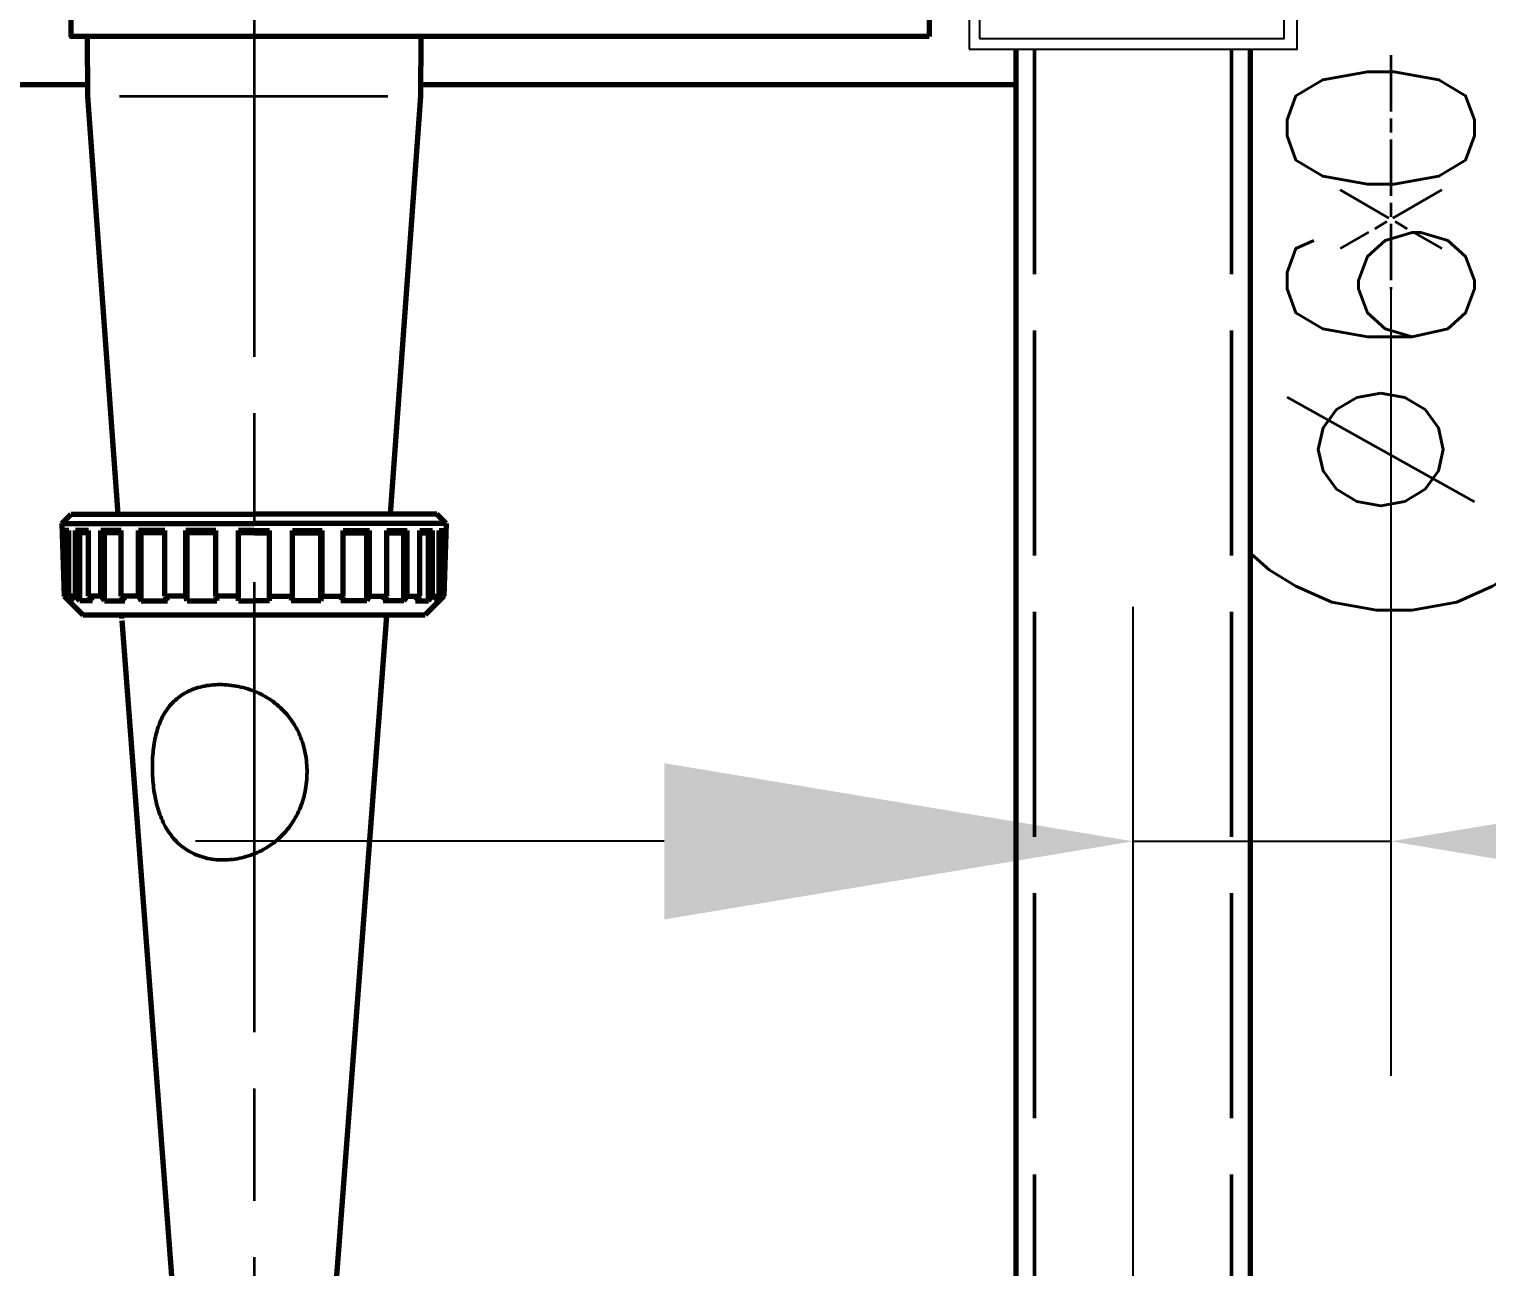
# Model space of a CAD drawing. Header units: millimetres. Extents: x 4423 to 6629, y 3249 to 4171.
# Drawn here: x 4674.2 to 4751.9, y 3839.3 to 3905.3 of the extents above; entities that cross this region are included whole.
import ezdxf

# ---------------------------------------------------------------- set-up
doc = ezdxf.new("R2010")
doc.units = ezdxf.units.MM
doc.linetypes.add('ACAD_ISO02W100', pattern=[15, 12, -3])
doc.linetypes.add('ACAD_ISO08W100', pattern=[36, 24, -3, 6, -3])
doc.layers.add('AHL-CON-70', color=7, linetype='Continuous')
for name, color, linetype, lineweight in [('M_EQUIP_D1', 3, 'Continuous', 35), ('M_EQUIP_E2', 4, 'Continuous', 25), ('M_EQUIP_E3', 3, 'Continuous', 35), ('M_EQUIP_E5', 2, 'ACAD_ISO02W100', 50), ('M_EQUIP_E7', 7, 'Continuous', 70), ('M_TANKS_E7', 7, 'Continuous', 70), ('Visible Edges', 7, 'Continuous', 50)]:
    doc.layers.add(name, color=color, linetype=linetype, lineweight=lineweight)
doc.styles.add('Simplex', font='SIMPLEX.SHX')
doc.dimstyles.new('nordic-1-35-0', dxfattribs={"dimscale": 10, "dimtxt": 3.5, "dimasz": 2.5, "dimexe": 1.25, "dimexo": 0, "dimgap": 0.6, "dimtad": 1, "dimdec": 0, "dimdsep": 46, "dimtxsty": 'Simplex', "dimcen": 2.5, "dimclrd": 3, "dimclre": 3, "dimclrt": 3, "dimadec": 1, "dimazin": 2, "dimtfac": 1, "dimtdec": 0, "dimtmove": 0, "dimatfit": 0, "dimfxl": 1, "dimtolj": 1, "dimtzin": 0, "dimarcsym": 0})

# ---------------------------------------------------------------- blocks, each defined once
blk = doc.blocks.new('*D14')
at = {"layer": 'Defpoints', "color": 0, "linetype": 'Continuous', "transparency": 16777216}
for p in [(4745.534, 3810.466), (4761.528, 3810.466), (4745.534, 3802.929)]:
    blk.add_point(p, dxfattribs=at)
at = {"layer": 'M_EQUIP_D1', "color": 3, "linetype": 'Continuous', "lineweight": -2, "transparency": 16777216}
for p, q in [((4761.528, 3835.466), (4761.528, 3960.359)), ((4745.534, 3810.466), (4774.028, 3810.466)), ((4761.528, 3802.929), (4761.528, 3810.466)), ((4745.534, 3802.929), (4774.028, 3802.929)), ((4761.528, 3777.929), (4761.528, 3752.929))]:
    blk.add_line(p, q, dxfattribs=at)
at = {"layer": 'M_EQUIP_D1', "color": 3, "linetype": 'Continuous', "transparency": 16777216}
for points in [[(4757.361, 3835.466), (4765.695, 3835.466), (4761.528, 3810.466)], [(4757.361, 3777.929), (4765.695, 3777.929), (4761.528, 3802.929)]]:
    blk.add_solid(points, dxfattribs=at)
at = {"layer": 'M_EQUIP_D1', "color": 3, "linetype": 'Continuous', "transparency": 16777216, "insert": (4747.909, 3912.216), "char_height": 10, "attachment_point": 5, "rotation": 90, "style": 'Simplex'}
blk.add_mtext('\\A1;(%%c60.3x2.0)', dxfattribs=at)
blk = doc.blocks.new('TOIMITUSR')
at = {"layer": 'M_EQUIP_E3', "linetype": 'ACAD_ISO08W100', "lineweight": 35}
for p, q in [((87.5, -21.65), (112.5, 21.65)), ((87.5, 21.65), (112.5, -21.65)), ((30, 0), (130, 0))]:
    blk.add_line(p, q, dxfattribs=at)
blk = doc.blocks.new('*D36')
at = {"layer": 'Defpoints', "color": 0, "linetype": 'Continuous', "transparency": 16777216}
for p in [(4746.784, 3891.381), (4746.784, 3861.963), (4733.034, 3739.197)]:
    blk.add_point(p, dxfattribs=at)
at = {"layer": 'M_EQUIP_D1', "color": 3, "linetype": 'Continuous', "lineweight": -2, "transparency": 16777216}
for p, q in [((4746.784, 3891.381), (4746.784, 3849.463)), ((4733.034, 3739.197), (4733.034, 3874.463)), ((4708.034, 3861.963), (4683.034, 3861.963)), ((4733.034, 3861.963), (4746.784, 3861.963)), ((4771.784, 3861.963), (4954.296, 3861.963))]:
    blk.add_line(p, q, dxfattribs=at)
at = {"layer": 'M_EQUIP_D1', "color": 3, "linetype": 'Continuous', "transparency": 16777216}
for points in [[(4708.034, 3866.13), (4708.034, 3857.796), (4733.034, 3861.963)], [(4771.784, 3866.13), (4771.784, 3857.796), (4746.784, 3861.963)]]:
    blk.add_solid(points, dxfattribs=at)
at = {"layer": 'M_EQUIP_D1', "color": 3, "linetype": 'Continuous', "transparency": 16777216, "insert": (4885.2, 3883.915), "char_height": 10, "attachment_point": 5, "style": 'Simplex'}
blk.add_mtext('\\A1;\\P110(Feed,Accept)', dxfattribs=at)

msp = doc.modelspace()

# ---------------------------------------------------------------- linework, layer by layer
at = {"layer": 'AHL-CON-70', "linetype": 'Continuous'}
msp.add_lwpolyline([(4724.2837, 3904.1975), (4741.7837, 3904.1975), (4741.7837, 3925.4475), (4724.2837, 3925.4475)], close=True, dxfattribs=at)
at = {"layer": 'M_EQUIP_E2', "color": 4, "linetype": 'Continuous', "lineweight": 25}
msp.add_lwpolyline([(4724.84, 3904.7697), (4741.09, 3904.7697), (4741.09, 3924.7697), (4724.84, 3924.7697)], close=True, dxfattribs=at)
at = {"layer": 'M_EQUIP_E3', "color": 3, "linetype": 'ACAD_ISO08W100', "lineweight": 35}
msp.add_line((4686.1587, 3983.7882), (4686.1587, 3798.3649), dxfattribs=at)
at = {"layer": 'M_EQUIP_E3', "color": 3, "linetype": 'Continuous', "lineweight": 35}
msp.add_line((4678.9845, 3901.6975), (4693.3012, 3901.6975), dxfattribs=at)
at = {"layer": 'M_EQUIP_E5', "color": 2, "linetype": 'ACAD_ISO02W100', "lineweight": 50}
for p, q in [((4727.7837, 3904.1975), (4727.7837, 3739.1975)), ((4738.2837, 3904.1975), (4738.2837, 3739.1975))]:
    msp.add_line(p, q, dxfattribs=at)
at = {"layer": 'M_EQUIP_E7', "color": 7, "linetype": 'Continuous', "lineweight": 70}
for p, q in [((4677.2568, 3904.885), (4677.2837, 3901.6975)), ((4695.0606, 3904.885), (4695.0337, 3901.6975)), ((4726.7837, 3904.1975), (4726.7837, 3739.1975)), ((4739.2837, 3904.1975), (4739.2837, 3739.1975)), ((4668.789, 3902.3225), (4677.2784, 3902.3225)), ((4668.789, 3902.3225), (4677.2784, 3902.3225)), ((4695.039, 3902.3225), (4703.5284, 3902.3225)), ((4703.5284, 3902.3225), (4726.7837, 3902.3225)), ((4677.2837, 3901.6975), (4678.8994, 3879.4117)), ((4695.0337, 3901.6975), (4693.418, 3879.4117)), ((4677.0962, 3878.9117), (4678.4937, 3878.9117)), ((4695.2212, 3878.9117), (4693.8238, 3878.9117)), ((4678.1737, 3876.1617), (4678.1737, 3875.2867)), ((4694.1437, 3876.1617), (4694.1437, 3875.2867)), ((4686.1587, 3874.0367), (4695.2837, 3874.0367))]:
    msp.add_line(p, q, dxfattribs=at)
at = {"layer": 'M_EQUIP_E7', "linetype": 'Continuous'}
for p, q in [((4675.9087, 3878.9117), (4676.4087, 3879.4117)), ((4675.9087, 3878.9117), (4686.1587, 3878.9117)), ((4675.9087, 3878.9117), (4676.0337, 3875.0367)), ((4676.4087, 3879.4117), (4686.1587, 3879.4117)), ((4695.9087, 3879.4117), (4686.1587, 3879.4117)), ((4696.4087, 3878.9117), (4686.1587, 3878.9117)), ((4696.4087, 3878.9117), (4695.9087, 3879.4117)), ((4696.4087, 3878.9117), (4696.2837, 3875.0367)), ((4676.0523, 3875.0181), (4676.0523, 3878.5367)), ((4676.2889, 3878.5367), (4676.0523, 3878.5367)), ((4676.0523, 3878.5367), (4676.2889, 3878.4109)), ((4676.2889, 3875.0367), (4676.2889, 3878.5367)), ((4676.6345, 3875.0367), (4676.6345, 3878.5367)), ((4677.3251, 3878.5367), (4676.6345, 3878.5367)), ((4676.6345, 3878.5367), (4676.8627, 3878.4046)), ((4676.8627, 3874.7867), (4676.8627, 3878.4046)), ((4677.3251, 3878.4046), (4676.8627, 3878.4046)), ((4677.3251, 3875.0367), (4677.3251, 3878.5367)), ((4677.9882, 3875.0367), (4677.9882, 3878.5367)), ((4679.0769, 3878.5367), (4677.9882, 3878.5367)), ((4677.9882, 3878.5367), (4678.1778, 3878.4046)), ((4678.1778, 3874.7867), (4678.1778, 3878.4046)), ((4679.0769, 3878.4046), (4678.1778, 3878.4046)), ((4679.0769, 3875.0367), (4679.0769, 3878.5367)), ((4681.4025, 3878.5367), (4680.0039, 3878.5367)), ((4680.0039, 3875.0367), (4680.0039, 3878.5367)), ((4680.0039, 3878.5367), (4680.1395, 3878.4046)), ((4681.4025, 3878.4046), (4680.1395, 3878.4046)), ((4680.1395, 3874.7867), (4680.1395, 3878.4046)), ((4681.4025, 3875.0367), (4681.4025, 3878.5367)), ((4684.1134, 3878.5367), (4682.5182, 3878.5367)), ((4682.5182, 3875.0367), (4682.5182, 3878.5367)), ((4682.5182, 3878.5367), (4682.5889, 3878.4046)), ((4684.1134, 3878.4046), (4682.5889, 3878.4046)), ((4682.5889, 3874.7867), (4682.5889, 3878.4046)), ((4684.1134, 3875.0367), (4684.1134, 3878.5367)), ((4685.3275, 3874.7867), (4685.3275, 3878.5367)), ((4686.1587, 3878.5367), (4685.3275, 3878.5367)), ((4686.1587, 3878.4046), (4685.3275, 3878.4046)), ((4686.1587, 3878.5367), (4686.99, 3878.5367)), ((4686.1587, 3878.4046), (4686.99, 3878.4046)), ((4686.99, 3874.7867), (4686.99, 3878.5367)), ((4688.204, 3875.0367), (4688.204, 3878.5367)), ((4688.204, 3878.5367), (4689.7992, 3878.5367)), ((4688.204, 3878.4046), (4689.7285, 3878.4046)), ((4689.7992, 3878.5367), (4689.7285, 3878.4046)), ((4689.7285, 3874.7867), (4689.7285, 3878.4046)), ((4689.7992, 3875.0367), (4689.7992, 3878.5367)), ((4690.9149, 3875.0367), (4690.9149, 3878.5367)), ((4690.9149, 3878.5367), (4692.3135, 3878.5367)), ((4690.9149, 3878.4046), (4692.1779, 3878.4046)), ((4692.3135, 3878.5367), (4692.1779, 3878.4046)), ((4692.1779, 3874.7867), (4692.1779, 3878.4046)), ((4692.3135, 3875.0367), (4692.3135, 3878.5367)), ((4693.2405, 3875.0367), (4693.2405, 3878.5367)), ((4693.2405, 3878.5367), (4694.3292, 3878.5367)), ((4693.2405, 3878.4046), (4694.1396, 3878.4046)), ((4694.3292, 3878.5367), (4694.1396, 3878.4046)), ((4694.1396, 3874.7867), (4694.1396, 3878.4046)), ((4694.3292, 3875.0367), (4694.3292, 3878.5367)), ((4694.9923, 3878.5367), (4695.683, 3878.5367)), ((4694.9923, 3875.0367), (4694.9923, 3878.5367)), ((4694.9923, 3878.4046), (4695.4548, 3878.4046)), ((4695.683, 3878.5367), (4695.4548, 3878.4046)), ((4695.4548, 3874.7867), (4695.4548, 3878.4046)), ((4695.683, 3875.0367), (4695.683, 3878.5367)), ((4696.0285, 3875.0367), (4696.0285, 3878.5367)), ((4696.0285, 3878.5367), (4696.2651, 3878.5367)), ((4696.2651, 3878.5367), (4696.0285, 3878.4109)), ((4696.2651, 3875.0181), (4696.2651, 3878.5367)), ((4676.0337, 3875.0367), (4677.0337, 3874.0367)), ((4676.2889, 3875.0367), (4676.5372, 3874.7867)), ((4676.6345, 3875.0367), (4676.2889, 3875.0367)), ((4676.8627, 3874.7867), (4676.6345, 3875.0367)), ((4677.3251, 3875.0367), (4677.5533, 3874.7867)), ((4677.9882, 3875.0367), (4677.3251, 3875.0367)), ((4678.1778, 3874.7867), (4677.9882, 3875.0367)), ((4679.0769, 3875.0367), (4679.2665, 3874.7867)), ((4680.0039, 3875.0367), (4679.0769, 3875.0367)), ((4680.0039, 3875.0367), (4680.1395, 3874.7867)), ((4682.5182, 3875.0367), (4681.4025, 3875.0367)), ((4681.4025, 3875.0367), (4681.5381, 3874.7867)), ((4682.5889, 3874.7867), (4682.5182, 3875.0367)), ((4684.1134, 3875.0367), (4684.184, 3874.7867)), ((4685.3275, 3875.0367), (4684.1134, 3875.0367)), ((4686.99, 3875.0367), (4688.204, 3875.0367)), ((4688.204, 3875.0367), (4688.1334, 3874.7867)), ((4689.7285, 3874.7867), (4689.7992, 3875.0367)), ((4689.7992, 3875.0367), (4690.9149, 3875.0367)), ((4690.9149, 3875.0367), (4690.7793, 3874.7867)), ((4692.3135, 3875.0367), (4692.1779, 3874.7867)), ((4692.3135, 3875.0367), (4693.2405, 3875.0367)), ((4693.2405, 3875.0367), (4693.0509, 3874.7867)), ((4694.1396, 3874.7867), (4694.3292, 3875.0367)), ((4694.3292, 3875.0367), (4694.9923, 3875.0367)), ((4694.9923, 3875.0367), (4694.7641, 3874.7867)), ((4696.2837, 3875.0367), (4695.2837, 3874.0367)), ((4695.4548, 3874.7867), (4695.683, 3875.0367)), ((4695.683, 3875.0367), (4696.0285, 3875.0367)), ((4696.0285, 3875.0367), (4695.7802, 3874.7867)), ((4676.5372, 3874.7867), (4676.2837, 3874.7867)), ((4677.5533, 3874.7867), (4676.8627, 3874.7867)), ((4677.0337, 3874.0367), (4686.1587, 3874.0367)), ((4678.1778, 3874.7867), (4679.2665, 3874.7867)), ((4680.1395, 3874.7867), (4681.5381, 3874.7867)), ((4682.5889, 3874.7867), (4684.184, 3874.7867)), ((4685.3275, 3874.7867), (4686.1587, 3874.7867)), ((4686.99, 3874.7867), (4686.1587, 3874.7867)), ((4689.7285, 3874.7867), (4688.1334, 3874.7867)), ((4692.1779, 3874.7867), (4690.7793, 3874.7867)), ((4694.1396, 3874.7867), (4693.0509, 3874.7867)), ((4694.7641, 3874.7867), (4695.4548, 3874.7867)), ((4695.7802, 3874.7867), (4696.0337, 3874.7867))]:
    msp.add_line(p, q, dxfattribs=at)
at = {"layer": 'M_EQUIP_E7', "color": 7, "linetype": 'Continuous', "lineweight": 70}
msp.add_lwpolyline([(4722.1509, 3904.885), (4676.4165, 3904.885), (4676.4165, 3909.885), (4722.1509, 3909.885)], close=True, dxfattribs=at)
for centre, start, end in [((4678.7422, 3873.8225), 3.3, 34.84263), ((4693.5752, 3873.8225), 145.15737, 176.7)]:
    msp.add_arc(centre, 0.375, start, end, dxfattribs=at)
at = {"layer": 'M_TANKS_E7', "linetype": 'Continuous'}
for p, q in [((4679.1075, 3873.7377), (4682.9837, 3822.6648)), ((4693.2253, 3873.9782), (4689.3337, 3822.6648))]:
    msp.add_line(p, q, dxfattribs=at)
at = {"layer": 'Visible Edges', "flags": 128}
for points in [[(4684.5121, 3860.9675), (4684.3906, 3860.9693), (4684.2699, 3860.9747), (4684.1502, 3860.9836), (4684.0314, 3860.9961), (4683.9137, 3861.0121), (4683.7973, 3861.0316), (4683.6822, 3861.0546), (4683.5685, 3861.081), (4683.4564, 3861.1108), (4683.3459, 3861.144), (4683.2371, 3861.1807), (4683.1303, 3861.2206), (4683.0254, 3861.2639), (4682.9225, 3861.3105), (4682.8219, 3861.3604), (4682.7235, 3861.4136), (4682.6276, 3861.47), (4682.534, 3861.5295), (4682.4428, 3861.5921), (4682.354, 3861.6578), (4682.2677, 3861.7264), (4682.1838, 3861.7979), (4682.1024, 3861.8722), (4682.0234, 3861.9493), (4681.9469, 3862.0292), (4681.873, 3862.1117), (4681.8015, 3862.1967), (4681.7326, 3862.2843), (4681.6662, 3862.3744), (4681.6024, 3862.4668), (4681.5411, 3862.5616), (4681.4825, 3862.6586), (4681.4264, 3862.7579), (4681.3727, 3862.8593), (4681.3216, 3862.9627), (4681.2728, 3863.068), (4681.2264, 3863.1751), (4681.1823, 3863.2841), (4681.1405, 3863.3947), (4681.101, 3863.5069), (4681.0637, 3863.6206), (4681.0286, 3863.7357), (4680.9957, 3863.8521), (4680.9649, 3863.9698), (4680.9362, 3864.0886), (4680.9095, 3864.2085), (4680.8849, 3864.3294), (4680.8622, 3864.4512), (4680.8415, 3864.5738), (4680.8227, 3864.6971), (4680.8058, 3864.821), (4680.7907, 3864.9454), (4680.7774, 3865.0703), (4680.766, 3865.1955), (4680.7565, 3865.321), (4680.7487, 3865.4466), (4680.7428, 3865.5723), (4680.7388, 3865.698), (4680.7366, 3865.8235), (4680.7362, 3865.9489), (4680.7376, 3866.0739), (4680.7408, 3866.1986), (4680.7459, 3866.3228), (4680.7528, 3866.4464), (4680.7615, 3866.5694), (4680.772, 3866.6917), (4680.7844, 3866.813), (4680.7988, 3866.9335), (4680.8151, 3867.053), (4680.8333, 3867.1713), (4680.8537, 3867.2886), (4680.876, 3867.4046), (4680.9005, 3867.5193), (4680.9271, 3867.6326), (4680.9559, 3867.7444), (4680.987, 3867.8547), (4681.0202, 3867.9634), (4681.0558, 3868.0704), (4681.0937, 3868.1756), (4681.1339, 3868.279), (4681.1766, 3868.3805), (4681.2217, 3868.48), (4681.2692, 3868.5773), (4681.3194, 3868.6726), (4681.3722, 3868.7656), (4681.4275, 3868.8565), (4681.4855, 3868.945), (4681.546, 3869.0311), (4681.6092, 3869.1149), (4681.6749, 3869.1963), (4681.7433, 3869.2751), (4681.8142, 3869.3514), (4681.8878, 3869.4252), (4681.9639, 3869.4962), (4682.0427, 3869.5646), (4682.124, 3869.6303), (4682.208, 3869.6932), (4682.2946, 3869.7532), (4682.3838, 3869.8103), (4682.4756, 3869.8645), (4682.5698, 3869.9158), (4682.6665, 3869.9641), (4682.7655, 3870.0095), (4682.8667, 3870.0518), (4682.9701, 3870.0911), (4683.0754, 3870.1273), (4683.1828, 3870.1605), (4683.292, 3870.1906), (4683.403, 3870.2176), (4683.5156, 3870.2415), (4683.6298, 3870.2622), (4683.7456, 3870.2798), (4683.8627, 3870.2941), (4683.9812, 3870.3053), (4684.1008, 3870.3133), (4684.2214, 3870.3181), (4684.3428, 3870.3197)], [(4684.3428, 3870.3197), (4684.466, 3870.318), (4684.5898, 3870.3131), (4684.714, 3870.305), (4684.8385, 3870.2935), (4684.9632, 3870.2789), (4685.0879, 3870.261), (4685.2124, 3870.24), (4685.3366, 3870.2157), (4685.4605, 3870.1883), (4685.5838, 3870.1578), (4685.7064, 3870.1241), (4685.8281, 3870.0872), (4685.9488, 3870.0473), (4686.0685, 3870.0043), (4686.1868, 3869.9581), (4686.3038, 3869.909), (4686.4191, 3869.8567), (4686.5328, 3869.8015), (4686.6447, 3869.7434), (4686.7548, 3869.6823), (4686.863, 3869.6184), (4686.9691, 3869.5517), (4687.0732, 3869.4823), (4687.1751, 3869.4101), (4687.2748, 3869.3352), (4687.3721, 3869.2577), (4687.467, 3869.1777), (4687.5594, 3869.0951), (4687.6492, 3869.01), (4687.7363, 3868.9225), (4687.8207, 3868.8325), (4687.9022, 3868.7403), (4687.9809, 3868.6457), (4688.0568, 3868.549), (4688.1297, 3868.45), (4688.1998, 3868.3491), (4688.267, 3868.2461), (4688.3312, 3868.1412), (4688.3925, 3868.0345), (4688.4509, 3867.9261), (4688.5063, 3867.8159), (4688.5587, 3867.7041), (4688.6081, 3867.5908), (4688.6545, 3867.476), (4688.6979, 3867.3599), (4688.7382, 3867.2424), (4688.7755, 3867.1237), (4688.8097, 3867.0038), (4688.8409, 3866.8828), (4688.869, 3866.7609), (4688.8941, 3866.638), (4688.9161, 3866.5144), (4688.9351, 3866.39), (4688.9511, 3866.2651), (4688.964, 3866.1396), (4688.9739, 3866.0136), (4688.9808, 3865.8874), (4688.9846, 3865.7608)], [(4688.9846, 3865.7608), (4688.9854, 3865.6341), (4688.9831, 3865.5073), (4688.9778, 3865.3806), (4688.9694, 3865.2539), (4688.9579, 3865.1275), (4688.9435, 3865.0014), (4688.9259, 3864.8757), (4688.9053, 3864.7505), (4688.8817, 3864.6258), (4688.8549, 3864.5018), (4688.8251, 3864.3786), (4688.7923, 3864.2563), (4688.7564, 3864.1349), (4688.7174, 3864.0146), (4688.6753, 3863.8955), (4688.6302, 3863.7775), (4688.5819, 3863.6609), (4688.5306, 3863.5457), (4688.4761, 3863.4321), (4688.4186, 3863.3201), (4688.3581, 3863.2097), (4688.2945, 3863.1012), (4688.228, 3862.9944), (4688.1585, 3862.8896), (4688.0861, 3862.7868), (4688.0109, 3862.6861), (4687.9329, 3862.5876), (4687.8521, 3862.4913), (4687.7685, 3862.3973), (4687.6823, 3862.3058), (4687.5933, 3862.2167), (4687.5017, 3862.1302), (4687.4075, 3862.0463), (4687.3108, 3861.9652), (4687.2116, 3861.8869), (4687.1099, 3861.8115), (4687.0061, 3861.7389), (4686.9001, 3861.6693), (4686.792, 3861.6028), (4686.682, 3861.5392), (4686.5703, 3861.4788), (4686.4568, 3861.4215), (4686.3418, 3861.3674), (4686.2253, 3861.3166), (4686.1075, 3861.2691), (4685.9884, 3861.2249), (4685.8682, 3861.1841), (4685.747, 3861.1467), (4685.6249, 3861.1129), (4685.5021, 3861.0825), (4685.3788, 3861.0557), (4685.255, 3861.0324), (4685.131, 3861.0126), (4685.0069, 3860.9964), (4684.8828, 3860.9838), (4684.7588, 3860.9748), (4684.6352, 3860.9693), (4684.5121, 3860.9675)]]:
    msp.add_lwpolyline(points, dxfattribs=at)

# ---------------------------------------------------------------- block references
at = {"layer": 'M_EQUIP_E3', "lineweight": 35, "xscale": -0.125, "yscale": 0.125, "zscale": 0.125, "rotation": 90}
msp.add_blockref('TOIMITUSR', (4746.7837, 3907.631), dxfattribs=at)

# ---------------------------------------------------------------- dimensions: what is measured, and where the dimension line sits
at = {"layer": 'M_EQUIP_D1', "linetype": 'Continuous'}
for base, p1, p2, angle, text, override, picture, middle in [((4761.528, 3810.4662), (4745.5337, 3802.9287), (4745.5337, 3810.4662), 90, '(%%c<>x2.0)', {"dimtxt": 1, "dimgap": 0.6, "dimdec": 1, "dimlfac": 8}, '*D14', (4761.528, 3912.2162)), ((4746.7837, 3861.963), (4733.0337, 3739.1975), (4746.7837, 3891.381), 180, '\\P<>(Feed,Accept)', {"dimtxt": 1, "dimgap": 0.6, "dimlfac": 8, "dimpost": ''}, '*D36', (4885.2004, 3861.963))]:
    dim = msp.add_linear_dim(base=base, p1=p1, p2=p2, angle=angle, text=text, dimstyle='nordic-1-35-0', override=override, dxfattribs=at)
    dim.commit()
    dim.dimension.update_dxf_attribs({"geometry": picture, "text_midpoint": middle, "dimtype": 160})

doc.saveas('drawing.dxf')
